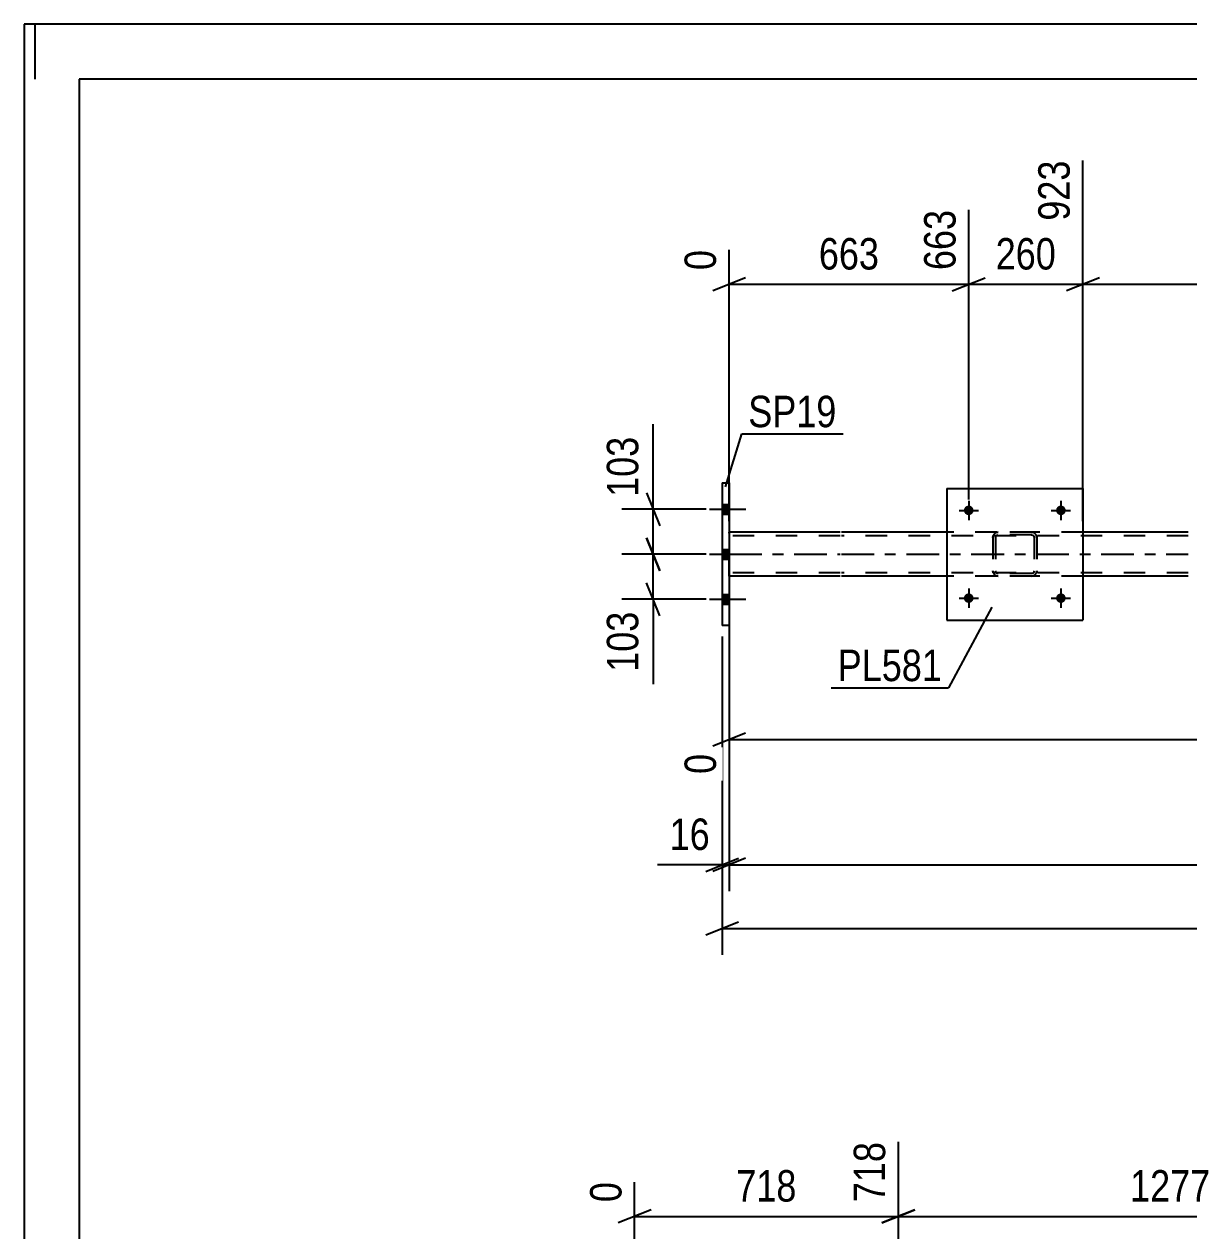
# Model space of a CAD drawing. Header units: millimetres. Extents: x 0 to 841, y 0 to 594.
# Drawn here: x 0 to 106.1, y 484 to 594 of the extents above; entities that cross this region are included whole.
import ezdxf

# ---------------------------------------------------------------- set-up
doc = ezdxf.new("R2010")
doc.units = ezdxf.units.MM
doc.linetypes.add('DXK_LINE_DOT2', pattern=[3.9198, 1.9599, -1.9599])
doc.linetypes.add('DXK_LINE_DOT3', pattern=[5.9187, 2.979, -0.9799, 0.9799, -0.9799])
doc.styles.add('Arial Narrow', font='ARIALN.TTF', dxfattribs={"height": 0.2})

# ---------------------------------------------------------------- blocks, each defined once
blk = doc.blocks.new('Unknown-318888194-1133 - 12715')
at = {"color": 5, "linetype": 'Continuous'}
for p, q in [((841, 594), (0, 594)), ((0, 594), (0, 0)), ((1, 589), (1, 594)), ((836, 589), (5, 589)), ((5, 589), (5, 5))]:
    blk.add_line(p, q, dxfattribs=at)
blk = doc.blocks.new('Bolt-318888194-5490 - 5449')
at = {"linetype": 'Continuous'}
for points in [[(86.48, 549.69, -1), (85.6, 549.69, -1)], [(94.88, 549.69, -1), (94, 549.69, -1)]]:
    blk.add_hatch(color=1, dxfattribs=at).paths.add_polyline_path(points)
at = {"color": 1, "linetype": 'Continuous'}
for p, q in [((86.04, 550.57), (86.04, 548.81)), ((94.44, 550.57), (94.44, 548.81)), ((85.16, 549.69), (86.92, 549.69)), ((93.56, 549.69), (95.32, 549.69))]:
    blk.add_line(p, q, dxfattribs=at)
blk = doc.blocks.new('Bolt-318888194-5491 - 5449')
at = {"linetype": 'Continuous'}
for points in [[(86.48, 541.69, -1), (85.6, 541.69, -1)], [(94.88, 541.69, -1), (94, 541.69, -1)]]:
    blk.add_hatch(color=1, dxfattribs=at).paths.add_polyline_path(points)
at = {"color": 1, "linetype": 'Continuous'}
for p, q in [((86.04, 542.57), (86.04, 540.81)), ((94.44, 542.57), (94.44, 540.81)), ((85.16, 541.69), (86.92, 541.69)), ((93.56, 541.69), (95.32, 541.69))]:
    blk.add_line(p, q, dxfattribs=at)
blk = doc.blocks.new('Part-318888194-5522 - 5449')
at = {"color": 2, "linetype": 'Continuous'}
for p, q in [((84.04, 551.69), (84.04, 539.69)), ((84.04, 551.69), (96.44, 551.69)), ((96.44, 551.69), (96.44, 539.69)), ((84.04, 539.69), (96.44, 539.69))]:
    blk.add_line(p, q, dxfattribs=at)
blk = doc.blocks.new('Part-318888194-5523 - 5449')
at = {"color": 7, "linetype": 'DXK_LINE_DOT2'}
for p, q in [((88.54, 547.66), (88.72, 547.69)), ((88.72, 547.69), (88.54, 547.66)), ((91.76, 547.69), (88.72, 547.69)), ((91.76, 547.69), (91.95, 547.66)), ((91.95, 547.66), (91.76, 547.69)), ((88.24, 547.21), (88.28, 547.4)), ((88.28, 547.4), (88.24, 547.21)), ((88.24, 547.21), (88.24, 544.17)), ((88.48, 547.21), (88.5, 547.3)), ((88.48, 547.21), (88.48, 544.17)), ((88.5, 547.3), (88.55, 547.38)), ((88.55, 547.38), (88.63, 547.43)), ((88.63, 547.43), (88.72, 547.45)), ((91.76, 547.45), (88.72, 547.45)), ((91.76, 547.45), (91.85, 547.43)), ((91.85, 547.43), (91.93, 547.38)), ((91.93, 547.38), (91.98, 547.3)), ((91.98, 547.3), (92, 547.21)), ((92, 547.21), (92, 544.17)), ((92.21, 547.4), (92.24, 547.21)), ((92.24, 547.21), (92.21, 547.4)), ((92.24, 547.21), (92.24, 544.17)), ((88.28, 543.99), (88.24, 544.17)), ((88.24, 544.17), (88.28, 543.99)), ((88.5, 544.08), (88.48, 544.17)), ((88.55, 544), (88.5, 544.08)), ((88.72, 543.69), (88.54, 543.73)), ((88.54, 543.73), (88.72, 543.69)), ((88.63, 543.95), (88.55, 544)), ((88.72, 543.93), (88.63, 543.95)), ((91.76, 543.93), (88.72, 543.93)), ((91.76, 543.69), (88.72, 543.69)), ((91.85, 543.95), (91.76, 543.93)), ((91.95, 543.73), (91.76, 543.69)), ((91.76, 543.69), (91.95, 543.73)), ((91.93, 544), (91.85, 543.95)), ((91.98, 544.08), (91.93, 544)), ((92, 544.17), (91.98, 544.08)), ((92.24, 544.17), (92.21, 543.99)), ((92.21, 543.99), (92.24, 544.17))]:
    blk.add_line(p, q, dxfattribs=at)
at = {"color": 7, "linetype": 'DXK_LINE_DOT3'}
blk.add_line((90.24, 545.69), (90.24, 545.69), dxfattribs=at)
at = {"color": 7, "linetype": 'DXK_LINE_DOT2'}
for centre, start, end in [((88.72, 547.21), 112.5, 157.5), ((88.72, 547.21), 112.5, 157.5), ((91.76, 547.21), 22.5, 67.5), ((91.76, 547.21), 22.5, 67.5), ((88.72, 544.17), 202.5, 247.5), ((88.72, 544.17), 202.5, 247.5), ((91.76, 544.17), 292.5, 337.5), ((91.76, 544.17), 292.5, 337.5)]:
    blk.add_arc(centre, 0.48, start, end, dxfattribs=at)
blk = doc.blocks.new('Bolt-318888194-5683 - 5449')
at = {"linetype": 'Continuous'}
for points in [[(64.22, 549.35), (64.22, 550.23), (63.58, 550.23), (63.58, 549.35)], [(64.22, 549.35), (64.22, 550.23), (63.58, 550.23), (63.58, 549.35)], [(64.22, 549.35), (64.22, 550.23), (63.58, 550.23), (63.58, 549.35)], [(64.22, 545.25), (64.22, 546.13), (63.58, 546.13), (63.58, 545.25)], [(64.22, 545.25), (64.22, 546.13), (63.58, 546.13), (63.58, 545.25)], [(64.22, 541.15), (64.22, 542.03), (63.58, 542.03), (63.58, 541.15)], [(64.22, 541.15), (64.22, 542.03), (63.58, 542.03), (63.58, 541.15)], [(64.22, 541.15), (64.22, 542.03), (63.58, 542.03), (63.58, 541.15)]]:
    blk.add_hatch(color=1, dxfattribs=at).paths.add_polyline_path(points)
at = {"color": 1, "linetype": 'Continuous'}
for p, q in [((63.58, 550.23), (64.22, 550.23)), ((63.58, 550.23), (64.22, 550.23)), ((63.58, 550.23), (64.22, 550.23)), ((62.42, 549.79), (65.74, 549.79)), ((62.42, 549.79), (65.74, 549.79)), ((62.42, 549.79), (65.74, 549.79)), ((63.58, 549.35), (64.22, 549.35)), ((63.58, 549.35), (64.22, 549.35)), ((63.58, 549.35), (64.22, 549.35)), ((62.42, 545.69), (65.74, 545.69)), ((62.42, 545.69), (65.74, 545.69)), ((63.58, 546.13), (64.22, 546.13)), ((63.58, 546.13), (64.22, 546.13)), ((63.58, 545.25), (64.22, 545.25)), ((63.58, 545.25), (64.22, 545.25)), ((62.42, 541.59), (65.74, 541.59)), ((62.42, 541.59), (65.74, 541.59)), ((62.42, 541.59), (65.74, 541.59)), ((63.58, 542.03), (64.22, 542.03)), ((63.58, 542.03), (64.22, 542.03)), ((63.58, 542.03), (64.22, 542.03)), ((63.58, 541.15), (64.22, 541.15)), ((63.58, 541.15), (64.22, 541.15)), ((63.58, 541.15), (64.22, 541.15))]:
    blk.add_line(p, q, dxfattribs=at)
blk = doc.blocks.new('Part-318888194-5634 - 5449')
at = {"color": 2, "linetype": 'Continuous'}
for p, q in [((63.58, 552.19), (63.58, 539.19)), ((63.58, 552.19), (64.22, 552.19)), ((64.22, 552.19), (64.22, 539.19)), ((64.22, 539.19), (63.58, 539.19))]:
    blk.add_line(p, q, dxfattribs=at)
blk = doc.blocks.new('Part-318888194-5688 - 5449')
at = {"color": 2, "linetype": 'Continuous'}
for p, q in [((74.34, 547.69), (64.22, 547.69)), ((84.04, 547.69), (74.44, 547.69)), ((106.04, 547.69), (96.44, 547.69)), ((74.34, 543.69), (64.22, 543.69)), ((84.04, 543.69), (74.44, 543.69)), ((106.04, 543.69), (96.44, 543.69))]:
    blk.add_line(p, q, dxfattribs=at)
at = {"color": 7, "linetype": 'DXK_LINE_DOT2'}
for p, q in [((64.22, 543.69), (64.22, 547.69)), ((96.44, 547.69), (84.04, 547.69)), ((74.34, 547.37), (64.22, 547.37)), ((106.04, 547.37), (74.44, 547.37)), ((74.34, 544.01), (64.22, 544.01)), ((106.04, 544.01), (74.44, 544.01)), ((96.44, 543.69), (84.04, 543.69))]:
    blk.add_line(p, q, dxfattribs=at)
at = {"color": 7, "linetype": 'DXK_LINE_DOT3'}
for p, q in [((64.22, 545.69), (74.34, 545.69)), ((74.44, 545.69), (106.04, 545.69))]:
    blk.add_line(p, q, dxfattribs=at)
blk = doc.blocks.new('StraightDimension-318888194-11102 - 5449')
at = {"color": 7, "linetype": 'Continuous'}
for p, q in [((86.04, 550.69), (86.04, 577.08)), ((64.22, 548.69), (64.22, 573.42)), ((65.72, 570.89), (62.72, 569.69)), ((84.54, 569.69), (87.54, 570.89)), ((64.22, 570.29), (86.04, 570.29))]:
    blk.add_line(p, q, dxfattribs=at)
at = {"color": 0}
blk.add_wipeout([(78.48, 571.04), (78.48, 575.24), (71.79, 575.24), (71.79, 571.04)], dxfattribs=at)
at = {"color": 3, "style": 'Arial Narrow'}
blk.add_text('663', height=2.863, dxfattribs=at).set_placement((72.39, 571.64))
at = {"color": 0, "linetype": 'Continuous'}
for points in [[(85.44, 577.68), (81.24, 577.68), (81.24, 570.99), (85.44, 570.99)], [(63.62, 574.02), (59.42, 574.02), (59.42, 570.99), (63.62, 570.99)]]:
    blk.add_wipeout(points, dxfattribs=at)
at = {"color": 3, "linetype": 'Continuous', "style": 'Arial Narrow'}
for s, height, p in [('663', 2.863, (84.84, 571.59)), ('0', 2.86, (63.02, 571.59))]:
    blk.add_text(s, height=height, rotation=90.0002, dxfattribs=at).set_placement(p)
blk = doc.blocks.new('StraightDimension-318888194-6286 - 5449')
at = {"color": 7, "linetype": 'Continuous'}
for p, q in [((56.69, 547.19), (57.89, 544.19)), ((62.13, 545.69), (54.44, 545.69)), ((57.29, 541.59), (57.29, 545.69)), ((57.89, 540.09), (56.69, 543.09)), ((62.13, 541.59), (54.44, 541.59)), ((57.29, 541.59), (57.29, 533.86)), ((57.29, 541.59), (57.29, 533.86))]:
    blk.add_line(p, q, dxfattribs=at)
at = {"color": 0}
blk.add_wipeout([(56.54, 541.07), (52.34, 541.07), (52.34, 534.38), (56.54, 534.38)], dxfattribs=at)
at = {"color": 3, "style": 'Arial Narrow'}
blk.add_text('103', height=2.863, rotation=90.0002, dxfattribs=at).set_placement((55.94, 534.98))
blk = doc.blocks.new('StraightDimension-318888194-6296 - 5449')
at = {"color": 7, "linetype": 'Continuous'}
for p, q in [((57.29, 549.79), (57.29, 557.53)), ((57.29, 549.79), (57.29, 557.53)), ((56.69, 551.29), (57.89, 548.29)), ((62.13, 549.79), (54.44, 549.79)), ((57.29, 545.69), (57.29, 549.79)), ((57.89, 544.19), (56.69, 547.19)), ((62.13, 545.69), (54.44, 545.69))]:
    blk.add_line(p, q, dxfattribs=at)
at = {"color": 0}
blk.add_wipeout([(56.54, 557), (52.34, 557), (52.34, 550.32), (56.54, 550.32)], dxfattribs=at)
at = {"color": 3, "style": 'Arial Narrow'}
blk.add_text('103', height=2.863, rotation=90.0002, dxfattribs=at).set_placement((55.94, 550.92))
blk = doc.blocks.new('StraightDimension-318888194-6307 - 5449')
at = {"color": 7, "linetype": 'Continuous'}
for p, q in [((63.58, 538.19), (63.58, 514.99)), ((64.22, 538.19), (64.22, 514.99)), ((62.08, 516.79), (65.08, 517.99)), ((65.72, 517.99), (62.72, 516.79)), ((63.58, 517.39), (57.68, 517.39)), ((63.58, 517.39), (57.68, 517.39)), ((63.58, 517.39), (64.22, 517.39))]:
    blk.add_line(p, q, dxfattribs=at)
at = {"color": 0}
blk.add_wipeout([(63.06, 518.14), (63.06, 522.34), (58.2, 522.34), (58.2, 518.14)], dxfattribs=at)
at = {"color": 3, "style": 'Arial Narrow'}
blk.add_text('16', height=2.863, dxfattribs=at).set_placement((58.8, 518.74))
blk = doc.blocks.new('StraightDimension-318888194-6317 - 5449')
at = {"color": 7, "linetype": 'Continuous'}
for p, q in [((64.22, 538.19), (64.22, 514.99)), ((65.72, 517.99), (62.72, 516.79)), ((64.22, 517.39), (770.22, 517.39))]:
    blk.add_line(p, q, dxfattribs=at)
blk = doc.blocks.new('StraightDimension-318888194-6338 - 5449')
at = {"color": 7, "linetype": 'Continuous'}
for p, q in [((63.58, 538.19), (63.58, 509.17)), ((65.08, 512.17), (62.08, 510.97)), ((63.58, 511.57), (770.86, 511.57))]:
    blk.add_line(p, q, dxfattribs=at)
blk = doc.blocks.new('StraightDimension-318888194-6380 - 5449')
at = {"color": 7, "linetype": 'Continuous'}
for p, q in [((64.22, 542.69), (64.22, 525.67)), ((65.72, 529.4), (62.72, 528.2)), ((64.22, 528.8), (714.85, 528.8))]:
    blk.add_line(p, q, dxfattribs=at)
at = {"color": 0, "linetype": 'Continuous'}
blk.add_wipeout([(63.62, 528.1), (59.42, 528.1), (59.42, 525.07), (63.62, 525.07)], dxfattribs=at)
at = {"color": 3, "linetype": 'Continuous', "style": 'Arial Narrow'}
blk.add_text('0', height=2.86, rotation=90.0002, dxfattribs=at).set_placement((63.02, 525.67))
blk = doc.blocks.new('StraightDimension-318888194-11100 - 5449')
at = {"color": 7, "linetype": 'Continuous'}
for p, q in [((96.44, 548.69), (96.44, 581.58)), ((126.42, 550.69), (126.42, 578.91)), ((97.94, 570.89), (94.94, 569.69)), ((124.92, 569.69), (127.92, 570.89)), ((96.44, 570.29), (126.42, 570.29))]:
    blk.add_line(p, q, dxfattribs=at)
at = {"color": 0}
blk.add_wipeout([(115.69, 571.04), (115.69, 575.24), (107.18, 575.24), (107.18, 571.04)], dxfattribs=at)
at = {"color": 3, "style": 'Arial Narrow'}
blk.add_text('1017', height=2.863, dxfattribs=at).set_placement((107.78, 571.64))
at = {"color": 0, "linetype": 'Continuous'}
blk.add_wipeout([(125.82, 579.51), (121.62, 579.51), (121.62, 570.99), (125.82, 570.99)], dxfattribs=at)
at = {"color": 3, "linetype": 'Continuous', "style": 'Arial Narrow'}
blk.add_text('1940', height=2.863, rotation=90.0002, dxfattribs=at).set_placement((125.22, 571.59))
blk = doc.blocks.new('StraightDimension-318888194-11101 - 5449')
at = {"color": 7, "linetype": 'Continuous'}
for p, q in [((96.44, 548.69), (96.44, 581.58)), ((86.04, 550.69), (86.04, 577.08)), ((84.54, 569.69), (87.54, 570.89)), ((97.94, 570.89), (94.94, 569.69)), ((86.04, 570.29), (96.44, 570.29))]:
    blk.add_line(p, q, dxfattribs=at)
at = {"color": 0}
blk.add_wipeout([(94.59, 571.04), (94.59, 575.24), (87.9, 575.24), (87.9, 571.04)], dxfattribs=at)
at = {"color": 3, "style": 'Arial Narrow'}
blk.add_text('260', height=2.863, dxfattribs=at).set_placement((88.5, 571.64))
at = {"color": 0, "linetype": 'Continuous'}
blk.add_wipeout([(95.84, 582.18), (91.64, 582.18), (91.64, 575.49), (95.84, 575.49)], dxfattribs=at)
at = {"color": 3, "linetype": 'Continuous', "style": 'Arial Narrow'}
blk.add_text('923', height=2.863, rotation=90.0002, dxfattribs=at).set_placement((95.24, 576.09))
blk = doc.blocks.new('StraightDimension-318888194-5036 - 3642')
at = {"color": 7, "linetype": 'Continuous'}
for p, q in [((79.63, 448.38), (79.63, 492.13)), ((55.61, 440.53), (55.61, 488.47)), ((57.11, 485.95), (54.11, 484.75)), ((55.61, 485.35), (79.63, 485.35)), ((78.13, 484.75), (81.13, 485.95))]:
    blk.add_line(p, q, dxfattribs=at)
at = {"color": 0}
blk.add_wipeout([(70.96, 486.1), (70.96, 490.3), (64.27, 490.3), (64.27, 486.1)], dxfattribs=at)
at = {"color": 3, "style": 'Arial Narrow'}
blk.add_text('718', height=2.863, dxfattribs=at).set_placement((64.87, 486.7))
at = {"color": 0, "linetype": 'Continuous'}
for points in [[(79.02, 492.73), (74.82, 492.73), (74.82, 486.05), (79.02, 486.05)], [(55, 489.07), (50.8, 489.07), (50.8, 486.05), (55, 486.05)]]:
    blk.add_wipeout(points, dxfattribs=at)
at = {"color": 3, "linetype": 'Continuous', "style": 'Arial Narrow'}
for s, height, p in [('718', 2.863, (78.43, 486.65)), ('0', 2.86, (54.41, 486.65))]:
    blk.add_text(s, height=height, rotation=90.0002, dxfattribs=at).set_placement(p)
blk = doc.blocks.new('StraightDimension-318888194-5026 - 3642')
at = {"color": 7, "linetype": 'Continuous'}
for p, q in [((129.18, 448.38), (129.18, 493.96)), ((79.63, 448.38), (79.63, 492.13)), ((81.13, 485.95), (78.13, 484.75)), ((79.63, 485.35), (129.18, 485.35)), ((127.68, 484.75), (130.68, 485.95))]:
    blk.add_line(p, q, dxfattribs=at)
at = {"color": 0}
blk.add_wipeout([(108.66, 486.1), (108.66, 490.3), (100.14, 490.3), (100.14, 486.1)], dxfattribs=at)
at = {"color": 3, "style": 'Arial Narrow'}
blk.add_text('1277', height=2.863, dxfattribs=at).set_placement((100.74, 486.7))
at = {"color": 0, "linetype": 'Continuous'}
blk.add_wipeout([(128.58, 494.56), (124.38, 494.56), (124.38, 486.05), (128.58, 486.05)], dxfattribs=at)
at = {"color": 3, "linetype": 'Continuous', "style": 'Arial Narrow'}
blk.add_text('1995', height=2.863, rotation=90.0002, dxfattribs=at).set_placement((127.98, 486.65))
blk = doc.blocks.new('Mark-318888194-5518 - 5449')
at = {"color": 30, "linetype": 'Continuous'}
for p in [(88.14, 540.86), (73.51, 533.53)]:
    blk.add_line(p, (84.21, 533.53), dxfattribs=at)
at = {"color": 0}
blk.add_wipeout([(83.61, 534.13), (83.61, 537.13), (74.11, 537.13), (74.11, 534.13)], dxfattribs=at)
blk.add_wipeout([(83.61, 534.13), (83.61, 537.13), (74.11, 537.13), (74.11, 534.13)], dxfattribs=at)
at = {"color": 3, "style": 'Arial Narrow'}
blk.add_text('PL581', height=2.863, dxfattribs=at).set_placement((74.11, 534.13))
blk = doc.blocks.new('Mark-318888194-5630 - 5449')
at = {"color": 30, "linetype": 'Continuous'}
for p, q in [((63.9, 551.83), (65.36, 556.67)), ((65.36, 556.67), (74.6, 556.67))]:
    blk.add_line(p, q, dxfattribs=at)
at = {"color": 0}
blk.add_wipeout([(74, 557.27), (74, 560.27), (65.96, 560.27), (65.96, 557.27)], dxfattribs=at)
blk.add_wipeout([(74, 557.27), (74, 560.27), (65.96, 560.27), (65.96, 557.27)], dxfattribs=at)
at = {"color": 3, "style": 'Arial Narrow'}
blk.add_text('SP19', height=2.863, dxfattribs=at).set_placement((65.96, 557.27))

msp = doc.modelspace()

# ---------------------------------------------------------------- block references
for name in ['Unknown-318888194-1133 - 12715', 'Part-318888194-5634 - 5449', 'Part-318888194-5522 - 5449', 'Bolt-318888194-5683 - 5449', 'Bolt-318888194-5490 - 5449', 'Part-318888194-5688 - 5449', 'Part-318888194-5523 - 5449', 'Bolt-318888194-5491 - 5449']:
    msp.add_blockref(name, (0, 0))

# ---------------------------------------------------------------- next in the draw order: block references
for name in ['StraightDimension-318888194-11100 - 5449', 'StraightDimension-318888194-11102 - 5449', 'StraightDimension-318888194-6286 - 5449', 'StraightDimension-318888194-5036 - 3642']:
    msp.add_blockref(name, (0, 0))

# ---------------------------------------------------------------- next in the draw order: block references
for name in ['StraightDimension-318888194-11101 - 5449', 'Mark-318888194-5630 - 5449', 'StraightDimension-318888194-6296 - 5449', 'StraightDimension-318888194-6307 - 5449', 'StraightDimension-318888194-5026 - 3642']:
    msp.add_blockref(name, (0, 0))

# ---------------------------------------------------------------- next in the draw order: block references
msp.add_blockref('StraightDimension-318888194-6317 - 5449', (0, 0))

# ---------------------------------------------------------------- next in the draw order: block references
msp.add_blockref('StraightDimension-318888194-6338 - 5449', (0, 0))

# ---------------------------------------------------------------- next in the draw order: block references
msp.add_blockref('StraightDimension-318888194-6380 - 5449', (0, 0))

# ---------------------------------------------------------------- next in the draw order: block references
msp.add_blockref('Mark-318888194-5518 - 5449', (0, 0))

doc.saveas('drawing.dxf')
